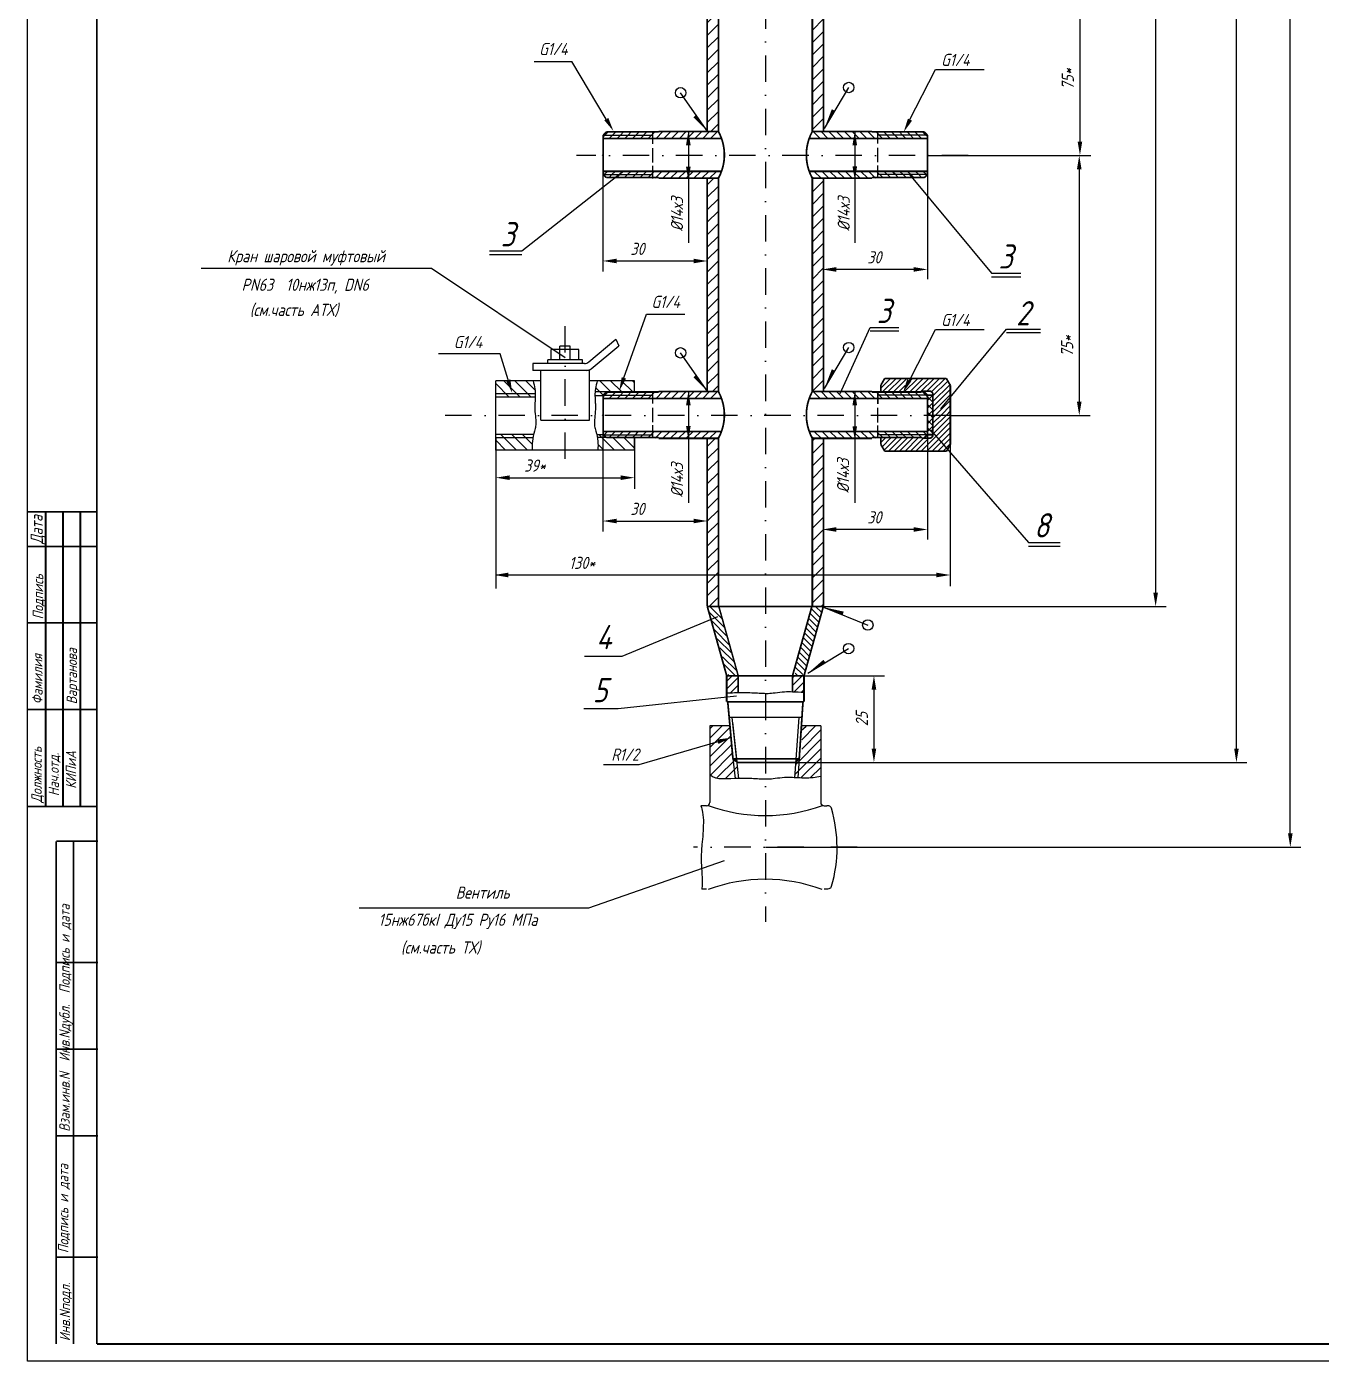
# Model space of a CAD drawing. Extents: x 124 to 1388, y 594 to 1439.
# Drawn here: x 124.1 to 497.5, y 597.8 to 982.7 of the extents above; entities that cross this region are included whole.
import ezdxf
from ezdxf.enums import TextEntityAlignment as Align

# ---------------------------------------------------------------- set-up
doc = ezdxf.new("R2010")
doc.units = 0
doc.header["$LTSCALE"] = 0.6
doc.header["$MEASUREMENT"] = 0
doc.linetypes.add('DASHDOT', pattern=[25.4, 12.7, -6.35, 0, -6.35])
doc.linetypes.add('DASHED', pattern=[19.05, 12.7, -6.35])
doc.layers.get('0').update_dxf_attribs({"linetype": 'CONTINUOUS'})
doc.layers.get('DEFPOINTS').update_dxf_attribs({"linetype": 'CONTINUOUS'})
doc.styles.add('ROMANC', font='romanc', dxfattribs={"width": 0.8, "oblique": 15, "height": 3.5})
doc.dimstyles.get("Standard").update_dxf_attribs({"dimtxt": 0.18, "dimasz": 0.18, "dimexe": 0.18, "dimexo": 0.0625, "dimgap": 0.09, "dimtad": 0, "dimtih": 1, "dimtoh": 1, "dimdec": 4, "dimzin": 0, "dimdsep": 46, "dimtxsty": 'Standard', "dimcen": 0.09, "dimadec": 0, "dimazin": 0, "dimtfac": 1, "dimtdec": 4, "dimtofl": 0, "dimtmove": 0, "dimatfit": 3, "dimfxl": 0, "dimtolj": 1, "dimtzin": 0, "dimarcsym": 0})

# ---------------------------------------------------------------- blocks, each defined once
blk = doc.blocks.new('*X7')
at = {"color": 0}
for p, q in [((499.24, 495.65), (500.71, 497.12)), ((529.54, 493.62), (532.74, 496.82)), ((499.24, 492.06), (502.44, 495.26)), ((529.54, 490.03), (532.74, 493.23)), ((499.24, 488.46), (502.44, 491.66)), ((529.54, 486.43), (532.74, 489.63)), ((499.24, 484.87), (502.44, 488.07)), ((529.54, 482.84), (532.74, 486.04)), ((499.24, 481.28), (502.44, 484.48)), ((529.54, 479.25), (532.74, 482.45)), ((499.24, 477.69), (502.44, 480.89)), ((529.54, 475.66), (532.74, 478.86)), ((499.24, 474.1), (502.44, 477.3)), ((499.24, 470.5), (502.44, 473.7)), ((529.54, 472.07), (532.74, 475.27)), ((499.24, 466.91), (502.44, 470.11)), ((529.54, 468.47), (532.74, 471.67)), ((499.24, 463.32), (502.44, 466.52)), ((529.54, 464.88), (532.74, 468.08)), ((499.24, 459.73), (502.44, 462.93)), ((529.54, 461.29), (532.74, 464.49)), ((499.24, 456.13), (502.44, 459.33)), ((529.54, 457.7), (532.74, 460.9)), ((499.24, 452.54), (502.44, 455.74)), ((529.54, 454.11), (532.74, 457.31)), ((499.24, 448.95), (502.44, 452.15)), ((529.54, 450.51), (532.74, 453.71)), ((499.24, 445.36), (502.44, 448.56)), ((529.54, 446.92), (532.74, 450.12)), ((529.54, 443.33), (532.74, 446.53)), ((499.24, 441.77), (502.44, 444.97)), ((529.54, 439.74), (532.74, 442.94)), ((499.24, 438.17), (502.44, 441.37)), ((529.54, 436.15), (532.74, 439.35)), ((500.27, 435.62), (502.44, 437.78)), ((532.6, 435.62), (532.74, 435.75))]:
    blk.add_line(p, q, dxfattribs=at)
blk = doc.blocks.new('*D9')
at = {"color": 0, "linetype": 'ByBlock'}
for p, q in [((337.13, 1300.62), (475.98, 1300.62)), ((472.98, 774.54), (472.98, 1296.62)), ((337.13, 770.54), (475.98, 770.54))]:
    blk.add_line(p, q, dxfattribs=at)
for points in [[(472.32, 1296.62), (473.65, 1296.62), (472.98, 1300.62)], [(472.32, 774.54), (473.65, 774.54), (472.98, 770.54)]]:
    blk.add_solid(points, dxfattribs=at)
at = {"layer": 'DEFPOINTS', "color": 0, "linetype": 'ByBlock'}
for p in [(337.13, 1300.62), (472.98, 1300.62), (337.13, 770.54)]:
    blk.add_point(p, dxfattribs=at)
at = {"color": 0, "linetype": 'ByBlock', "style": 'ROMANC', "oblique": 15, "width": 0.8}
blk.add_text('530', height=3.5, rotation=90, dxfattribs=at).set_placement((469.48, 1035.58), align=Align.MIDDLE_CENTER)
blk = doc.blocks.new('*D10')
at = {"color": 0, "linetype": 'ByBlock'}
for p, q in [((337.13, 1300.62), (452.68, 1300.62)), ((449.68, 1296.62), (449.68, 819.54)), ((337.13, 815.54), (452.68, 815.54))]:
    blk.add_line(p, q, dxfattribs=at)
for points in [[(449.02, 1296.62), (450.35, 1296.62), (449.68, 1300.62)], [(449.02, 819.54), (450.35, 819.54), (449.68, 815.54)]]:
    blk.add_solid(points, dxfattribs=at)
at = {"layer": 'DEFPOINTS', "color": 0, "linetype": 'ByBlock'}
for p in [(337.13, 1300.62), (337.13, 815.54), (449.68, 815.54)]:
    blk.add_point(p, dxfattribs=at)
at = {"color": 0, "linetype": 'ByBlock', "style": 'ROMANC', "oblique": 15, "width": 0.8}
blk.add_text('485', height=3.5, rotation=90, dxfattribs=at).set_placement((446.18, 1058.08), align=Align.MIDDLE_CENTER)
blk = doc.blocks.new('*D11')
at = {"color": 0, "linetype": 'ByBlock'}
for p, q in [((337.13, 1325.36), (491.52, 1325.36)), ((488.52, 750.08), (488.52, 1321.36)), ((337.13, 746.08), (491.52, 746.08))]:
    blk.add_line(p, q, dxfattribs=at)
for points in [[(487.85, 1321.36), (489.19, 1321.36), (488.52, 1325.36)], [(487.85, 750.08), (489.19, 750.08), (488.52, 746.08)]]:
    blk.add_solid(points, dxfattribs=at)
at = {"layer": 'DEFPOINTS', "color": 0, "linetype": 'ByBlock'}
for p in [(337.13, 1325.36), (488.52, 1325.36), (337.13, 746.08)]:
    blk.add_point(p, dxfattribs=at)
at = {"color": 0, "linetype": 'ByBlock', "style": 'ROMANC', "oblique": 15, "width": 0.8}
blk.add_text('~580', height=3.5, rotation=90, dxfattribs=at).set_placement((485.02, 1035.72), align=Align.MIDDLE_CENTER)
blk = doc.blocks.new('*X5')
at = {"color": 0}
for p, q in [((486.03, 596.09), (484.03, 598.09)), ((488.27, 596.09), (486.27, 598.09)), ((490.52, 596.09), (488.52, 598.09)), ((492.76, 596.09), (490.76, 598.09)), ((495.01, 596.09), (493.01, 598.09)), ((497.25, 596.09), (495.25, 598.09)), ((499.5, 596.09), (497.5, 598.09)), ((501.74, 596.09), (499.74, 598.09)), ((503.99, 596.09), (502.12, 597.96)), ((506.23, 596.09), (504.37, 597.96)), ((506.96, 597.62), (506.61, 597.96)), ((507.53, 597.04), (506.96, 597.62)), ((508.48, 596.09), (507.53, 597.04)), ((509.77, 597.04), (508.86, 597.96)), ((510.72, 596.09), (509.77, 597.04)), ((512.02, 597.04), (511.1, 597.96)), ((512.97, 596.09), (512.02, 597.04)), ((514.26, 597.04), (513.35, 597.96)), ((515.21, 596.09), (514.26, 597.04)), ((516.51, 597.04), (515.45, 598.1)), ((516.96, 596.6), (516.51, 597.04)), ((483.78, 596.09), (483.76, 596.12)), ((486.3, 584.59), (484.3, 586.59)), ((488.55, 584.59), (486.55, 586.59)), ((490.79, 584.59), (488.79, 586.59)), ((493.04, 584.59), (491.04, 586.59)), ((495.28, 584.59), (493.28, 586.59)), ((497.53, 584.59), (495.53, 586.59)), ((499.77, 584.59), (497.77, 586.59)), ((501.96, 584.65), (500.02, 586.59)), ((504.05, 584.8), (502.26, 586.59)), ((506.3, 584.8), (504.51, 586.59)), ((506.96, 586.39), (506.75, 586.59)), ((507.7, 585.64), (506.96, 586.39)), ((508.54, 584.8), (507.7, 585.64)), ((509.95, 585.64), (509, 586.59)), ((510.79, 584.8), (509.95, 585.64)), ((512.19, 585.64), (511.24, 586.59)), ((513.03, 584.8), (512.19, 585.64)), ((514.44, 585.64), (513.49, 586.59)), ((515.28, 584.8), (514.44, 585.64)), ((516.68, 585.64), (515.73, 586.59)), ((516.82, 585.51), (516.68, 585.64)), ((484.06, 584.59), (483.76, 584.89))]:
    blk.add_line(p, q, dxfattribs=at)
blk = doc.blocks.new('*X8')
at = {"color": 0}
for p, q in [((499.24, 420.21), (501.14, 422.12)), ((499.24, 416.62), (502.44, 419.82)), ((529.54, 421.78), (529.88, 422.12)), ((529.54, 418.18), (532.74, 421.38)), ((499.24, 413.03), (502.44, 416.23)), ((529.54, 414.59), (532.74, 417.79)), ((499.24, 409.44), (502.44, 412.64)), ((529.54, 411), (532.74, 414.2)), ((499.24, 405.85), (502.44, 409.05)), ((529.54, 407.41), (532.74, 410.61)), ((499.24, 402.25), (502.44, 405.45)), ((529.54, 403.82), (532.74, 407.02)), ((499.24, 398.66), (502.44, 401.86)), ((529.54, 400.22), (532.74, 403.42)), ((499.24, 395.07), (502.44, 398.27)), ((529.54, 396.63), (532.74, 399.83)), ((499.24, 391.48), (502.44, 394.68)), ((529.54, 393.04), (532.74, 396.24)), ((529.54, 389.45), (532.74, 392.65)), ((499.24, 387.88), (502.44, 391.08)), ((529.54, 385.86), (532.74, 389.06)), ((499.24, 384.29), (502.44, 387.49)), ((529.54, 382.26), (532.74, 385.46)), ((499.24, 380.7), (502.44, 383.9)), ((529.54, 378.67), (532.74, 381.87)), ((499.24, 377.11), (502.44, 380.31)), ((529.54, 375.08), (532.74, 378.28)), ((499.24, 373.52), (502.44, 376.72)), ((529.54, 371.49), (532.74, 374.69)), ((499.24, 369.92), (502.44, 373.12)), ((529.54, 367.9), (532.74, 371.1)), ((499.24, 366.33), (502.44, 369.53)), ((499.24, 362.74), (502.44, 365.94)), ((529.54, 364.3), (532.74, 367.5)), ((500.71, 360.62), (502.44, 362.35)), ((529.54, 360.71), (532.74, 363.91)), ((499.24, 344.78), (501.58, 347.12)), ((529.54, 346.34), (530.31, 347.12)), ((499.24, 341.19), (502.44, 344.39)), ((529.54, 342.75), (532.74, 345.95)), ((499.24, 337.6), (502.44, 340.8)), ((529.54, 339.16), (532.74, 342.36)), ((529.54, 335.57), (532.74, 338.77)), ((499.24, 334), (502.44, 337.2)), ((529.54, 331.97), (532.74, 335.17)), ((499.24, 330.41), (502.44, 333.61)), ((529.54, 328.38), (532.74, 331.58)), ((499.24, 326.82), (502.44, 330.02)), ((529.54, 324.79), (532.74, 327.99)), ((499.24, 323.23), (502.44, 326.43)), ((529.54, 321.2), (532.74, 324.4)), ((499.24, 319.63), (502.44, 322.83)), ((529.54, 317.61), (532.74, 320.81)), ((499.24, 316.04), (502.44, 319.24)), ((499.24, 312.45), (502.44, 315.65)), ((529.54, 314.01), (532.74, 317.21)), ((499.24, 308.86), (502.44, 312.06)), ((529.54, 310.42), (532.74, 313.62)), ((499.24, 305.27), (502.44, 308.47)), ((529.54, 306.83), (532.74, 310.03)), ((499.24, 301.67), (502.44, 304.87)), ((529.54, 303.24), (532.74, 306.44)), ((499.79, 298.64), (502.44, 301.28)), ((529.54, 299.65), (532.74, 302.85)), ((532.12, 298.64), (532.74, 299.25))]:
    blk.add_line(p, q, dxfattribs=at)
blk = doc.blocks.new('*X6')
at = {"color": 0}
for p, q in [((459.06, 364.76), (460.64, 366.34)), ((459.06, 362.52), (462.38, 365.84)), ((478.03, 365.78), (478.6, 366.34)), ((478.03, 363.54), (480.84, 366.34)), ((460.1, 361.32), (462.38, 363.6)), ((478.37, 361.62), (481.36, 364.61)), ((480.54, 361.55), (481.36, 362.37))]:
    blk.add_line(p, q, dxfattribs=at)

msp = doc.modelspace()

# ---------------------------------------------------------------- linework, layer by layer
for p, q in [((124.3437, 597.80823), (124.3437, 1438.80823)), ((270.4573, 972.71167), (281.33481, 972.71167)), ((291.25922, 956.08022), (281.33481, 972.71167)), ((378.61261, 955.55151), (386.1803, 970.44163)), ((386.1803, 970.44163), (400.2513, 970.44163)), ((320.54777, 952.42963), (312.66724, 963.68301)), ((354.15423, 953.40356), (361.18613, 965.20583)), ((304.68, 948.95737), (304.68, 952.46837)), ((305.3763, 952.39013), (305.3763, 952.52463)), ((368.8763, 952.39013), (368.8763, 952.52463)), ((369.592, 949.013), (369.592, 952.524)), ((304.68, 943.57437), (304.68, 947.71937)), ((369.592, 943.63), (369.592, 947.775)), ((295.67106, 940.62918), (266.92143, 917.97649)), ((304.68, 938.96837), (304.68, 942.64637)), ((369.592, 939.024), (369.592, 942.702)), ((378.73844, 940.14903), (402.32082, 911.62119)), ((305.3763, 939.02463), (305.3763, 939.23313)), ((368.8763, 939.02463), (368.8763, 939.23313)), ((266.92143, 917.97649), (257.5225, 917.97649)), ((266.92143, 916.97649), (257.5225, 916.97649)), ((240.8443, 912.96763), (174.45015, 912.96763)), ((279.3423, 887.23663), (240.8443, 912.96763)), ((402.32082, 911.62119), (410.76083, 911.62119)), ((402.32082, 910.62119), (410.76083, 910.62119)), ((296.31982, 881.44296), (302.8523, 899.79263)), ((302.8523, 899.79263), (313.9183, 899.79263)), ((358.7123, 876.91563), (367.3983, 896.01163)), ((367.3983, 896.01163), (375.6503, 896.01163)), ((367.3983, 895.01163), (375.6503, 895.01163)), ((378.61261, 880.55151), (386.1803, 895.44163)), ((386.1803, 895.44163), (400.2513, 895.44163)), ((387.7093, 872.55263), (406.6583, 895.54663)), ((406.6583, 895.54663), (416.4713, 895.54663)), ((406.6583, 894.54663), (416.4713, 894.54663)), ((275.3763, 886.61863), (275.3763, 889.61863)), ((277.8763, 886.61863), (277.8763, 890.61863)), ((280.8763, 886.61863), (280.8763, 890.61863)), ((283.3763, 886.61863), (283.3763, 889.61863)), ((286.2088, 886.08161), (294.00814, 892.57508)), ((286.93238, 884.08161), (294.87612, 890.6953)), ((354.15423, 878.40356), (361.18613, 890.20583)), ((260.64464, 888.40063), (242.8593, 888.40063)), ((262.94971, 880.86182), (260.64464, 888.40063)), ((270.0253, 885.61863), (270.0253, 883.61863)), ((274.3763, 885.61863), (274.3763, 886.61863)), ((284.3763, 885.61863), (284.3763, 886.61863)), ((320.54777, 877.42963), (312.66724, 888.68301)), ((272.3763, 869.22863), (272.3763, 883.61863)), ((286.3763, 869.22863), (286.3763, 883.75411)), ((259.3763, 860.61863), (259.3763, 880.61863)), ((259.3763, 876.98813), (259.3763, 880.61863)), ((299.3763, 877.39013), (299.3763, 880.61863)), ((259.3763, 876.98813), (270.7694, 876.98813)), ((259.3763, 875.98813), (270.76039, 875.98813)), ((290.60042, 876.25051), (287.98339, 876.25051)), ((291.2918, 877.39013), (288.00558, 877.39013)), ((304.68, 874.08837), (304.68, 877.59937)), ((305.3763, 877.39013), (305.3763, 877.52463)), ((368.8763, 877.39013), (368.8763, 877.52463)), ((369.592, 874.01363), (369.592, 877.52463)), ((369.61511, 873.967), (369.61511, 877.478)), ((304.68, 868.70537), (304.68, 872.85037)), ((369.592, 868.63063), (369.592, 872.77563)), ((390.4643, 870.61863), (400.5823, 870.61863)), ((272.3763, 869.22863), (286.3763, 869.22863)), ((304.68, 864.09937), (304.68, 867.77737)), ((369.592, 864.02463), (369.592, 867.70263)), ((384.7703, 866.49963), (412.9993, 833.94963)), ((259.3763, 865.23313), (269.3763, 865.23313)), ((259.3763, 864.23313), (270.10832, 864.23313)), ((269.3933, 865.23313), (270.3054, 865.23313)), ((290.3763, 865.07463), (288.48114, 865.07463)), ((291.2178, 864.23313), (288.64428, 864.23313)), ((299.3763, 860.61863), (299.3763, 864.23313)), ((305.3763, 864.02463), (305.3763, 864.23313)), ((368.8763, 864.02463), (368.8763, 864.23313)), ((412.9993, 833.94963), (422.1193, 833.94963)), ((412.9993, 832.94963), (422.1193, 832.94963)), ((323.3283, 812.55063), (295.6923, 801.08663)), ((353.93584, 815.30095), (366.68254, 810.17619)), ((295.6923, 801.08663), (285.0033, 801.08663)), ((349.38863, 796.2624), (361.13875, 803.38111)), ((347.7763, 795.54463), (326.4763, 795.54463)), ((328.8033, 789.62263), (294.6503, 785.97563)), ((294.6503, 785.97563), (284.7423, 785.97563)), ((347.68106, 783.54463), (326.6866, 783.54463)), ((327.45493, 783.54463), (329.41373, 765.91548)), ((327.60888, 782.15909), (328.87885, 770.72942)), ((346.73653, 783.54463), (345.5088, 766.11685)), ((321.1263, 781.07663), (321.1263, 759.01241)), ((347.56531, 781.07906), (346.50913, 766.08636)), ((353.1263, 781.07663), (353.1263, 758.78101)), ((323.40162, 776.50969), (300.6463, 769.82163)), ((327.77167, 771.63863), (328.40789, 765.91265)), ((327.77453, 771.61288), (328.87885, 770.72942)), ((345.71398, 770.54463), (329.10984, 770.54463)), ((346.89548, 771.57062), (345.71398, 770.54463)), ((300.6463, 769.82163), (290.4783, 769.82163)), ((320.1263, 758.01241), (318.5515, 758.01241)), ((354.0853, 758.06441), (354.8513, 758.06441)), ((286.25677, 728.562), (325.3813, 742.24663)), ((320.1263, 734.02184), (318.77167, 734.02184)), ((354.0853, 734.07384), (354.8513, 734.07384)), ((220.01364, 728.562), (286.25677, 728.562)), ((718.3437, 597.80823), (124.3437, 597.80823))]:
    msp.add_line(p, q)
at = {"linetype": 'DASHDOT'}
for p, q in [((337.1263, 1189.18963), (337.1263, 724.55531)), ((395.65282, 945.61863), (282.68565, 945.61863)), ((279.3763, 858.08563), (279.3763, 898.17063)), ((390.4643, 870.61863), (244.0693, 870.61863)), ((390.4643, 870.61863), (244.0693, 870.61863)), ((390.4643, 870.61863), (244.0693, 870.61863)), ((390.4643, 870.61863), (244.0693, 870.61863)), ((363.5893, 746.07663), (316.4283, 746.07663))]:
    msp.add_line(p, q, dxfattribs=at)
at = {"color": 0, "linetype": 'ByBlock'}
for p, q in [((427.8513, 1016.61863), (427.8513, 949.61863)), ((314.9153, 952.52463), (314.9153, 939.02463)), ((353.8763, 952.52463), (365.9163, 952.52463)), ((362.9163, 952.52463), (362.9163, 939.02463)), ((290.23141, 945.61863), (290.23141, 912.16963)), ((383.8763, 945.61863), (383.8763, 909.88163)), ((383.8763, 945.61863), (430.8343, 945.61863)), ((390.4643, 945.61863), (431.0313, 945.61863)), ((427.6543, 941.61863), (427.6543, 874.61863)), ((314.9153, 939.02463), (314.9153, 931.02463)), ((353.22184, 939.02463), (365.9163, 939.02463)), ((362.9163, 939.02463), (362.9163, 931.02463)), ((314.9153, 931.02463), (314.9153, 920.44063)), ((362.9163, 931.02463), (362.9163, 920.44063)), ((294.23141, 915.16963), (317.03076, 915.16963)), ((379.8763, 912.73163), (357.22184, 912.73163)), ((314.9153, 877.52463), (314.9153, 864.02463)), ((353.8763, 877.52463), (365.9163, 877.52463)), ((362.9163, 877.52463), (362.9163, 864.02463)), ((290.23141, 870.61863), (290.23141, 837.16963)), ((383.8763, 870.61863), (383.8763, 834.88163)), ((390.4643, 870.61863), (390.4643, 821.41663)), ((390.4643, 870.61863), (430.8343, 870.61863)), ((259.3763, 864.14863), (259.3763, 820.71563)), ((299.3763, 864.14863), (299.3763, 849.48063)), ((314.9153, 864.02463), (314.9153, 856.02463)), ((353.22184, 864.02463), (365.9163, 864.02463)), ((362.9163, 864.02463), (362.9163, 856.02463)), ((314.9153, 856.02463), (314.9153, 845.44063)), ((362.9163, 856.02463), (362.9163, 845.44063)), ((263.3763, 852.66063), (295.3763, 852.66063)), ((294.23141, 840.16963), (317.03076, 840.16963)), ((379.8763, 837.73163), (357.22184, 837.73163)), ((386.4643, 824.59663), (259.3763, 824.59663)), ((347.7763, 795.54463), (371.4453, 795.54463)), ((368.4453, 791.54463), (368.4453, 774.54463)), ((345.82072, 770.54463), (371.4453, 770.54463))]:
    msp.add_line(p, q, dxfattribs=at)
at = {"linetype": 'Continuous'}
for p, q in [((290.3763, 951.47463), (304.68, 951.47463)), ((383.8763, 951.47463), (369.592, 951.47463)), ((290.3763, 940.07463), (304.68, 940.07463)), ((383.8763, 940.07463), (369.592, 940.07463)), ((283.3763, 889.61863), (275.3763, 889.61863)), ((280.8763, 890.61863), (277.8763, 890.61863)), ((284.92912, 885.61863), (270.0253, 885.61863)), ((284.3763, 886.61863), (274.3763, 886.61863)), ((286.3763, 883.61863), (270.0253, 883.61863)), ((272.3763, 880.61863), (259.3763, 880.61863)), ((299.3763, 880.61863), (286.3763, 880.61863)), ((290.3763, 876.47463), (304.68, 876.47463)), ((383.8763, 876.47463), (369.592, 876.47463)), ((290.3763, 865.07463), (304.68, 865.07463)), ((383.8763, 865.07463), (369.592, 865.07463)), ((299.3763, 860.61863), (259.3763, 860.61863)), ((326.91163, 781.07663), (321.1263, 781.07663)), ((353.1263, 781.07663), (347.6263, 781.07663)), ((346.86555, 771.54463), (327.85984, 771.54463)), ((346.86555, 771.54463), (337.1263, 771.54463))]:
    msp.add_line(p, q, dxfattribs=at)
at = {"color": 0}
for p, q in [((290.3763, 945.47374), (290.07541, 945.77463)), ((290.3763, 945.47374), (290.07541, 945.77463)), ((383.8763, 945.47374), (384.17719, 945.77463)), ((263.17638, 875.98813), (259.3763, 879.7882)), ((266.31946, 875.98813), (261.73746, 880.57013)), ((269.46255, 875.98813), (264.88055, 880.57013)), ((270.69575, 877.89802), (268.02364, 880.57013)), ((290.58025, 876.25051), (288.17832, 878.65244)), ((292.58372, 877.39013), (289.35522, 880.61863)), ((295.72681, 877.39013), (292.49831, 880.61863)), ((298.8699, 877.39013), (295.6414, 880.61863)), ((299.3763, 880.02682), (298.78449, 880.61863)), ((370.4643, 878.52869), (373.24723, 881.31163)), ((370.89728, 877.39013), (374.81878, 881.31163)), ((371.40359, 881.03953), (371.67569, 881.31163)), ((372.46882, 877.39013), (376.39032, 881.31163)), ((374.04037, 877.39013), (377.96187, 881.31163)), ((375.61191, 877.39013), (379.53341, 881.31163)), ((377.18346, 877.39013), (381.10496, 881.31163)), ((378.755, 877.39013), (382.6765, 881.31163)), ((380.32655, 877.39013), (384.24805, 881.31163)), ((381.89809, 877.39013), (385.81959, 881.31163)), ((383.71314, 877.63363), (387.39114, 881.31163)), ((385.07412, 877.42307), (388.96268, 881.31163)), ((385.4603, 876.2377), (389.75784, 880.53524)), ((385.4603, 874.66615), (390.28504, 879.49089)), ((385.4603, 873.09461), (390.4643, 878.09861)), ((383.8763, 874.96387), (385.38706, 876.47463)), ((385.4603, 874.44239), (383.8763, 876.02639)), ((383.8763, 872.71881), (385.4603, 874.30281)), ((385.4603, 871.52307), (390.4643, 876.52707)), ((386.32041, 870.81163), (390.4643, 874.95552)), ((290.3763, 870.47374), (290.07541, 870.77463)), ((290.3763, 870.47374), (290.07541, 870.77463)), ((385.4603, 872.19732), (383.8763, 873.78132)), ((384.63793, 870.77463), (383.8763, 871.53626)), ((383.8763, 870.47374), (384.17719, 870.77463)), ((384.17719, 870.77463), (385.4603, 872.05774)), ((385.4603, 869.95226), (384.63793, 870.77463)), ((385.4603, 868.37998), (387.89195, 870.81163)), ((385.4603, 866.80843), (389.4635, 870.81163)), ((385.4603, 869.95152), (386.32041, 870.81163)), ((385.4603, 865.23689), (390.4643, 870.24089)), ((387.89195, 870.81163), (390.4643, 873.38398)), ((389.4635, 870.81163), (390.4643, 871.81243)), ((382.10659, 860.31163), (390.4643, 868.66934)), ((383.67813, 860.31163), (390.4643, 867.0978)), ((383.8763, 868.22868), (385.4603, 869.81268)), ((385.4603, 867.7072), (383.8763, 869.2912)), ((383.8763, 865.98361), (385.4603, 867.56761)), ((385.4603, 865.46213), (383.8763, 867.04613)), ((262.20888, 860.61863), (259.3763, 863.4512)), ((265.35196, 860.61863), (260.73746, 865.23313)), ((268.49505, 860.61863), (263.88055, 865.23313)), ((269.89352, 862.36325), (267.02364, 865.23313)), ((293.63977, 860.61863), (289.18377, 865.07463)), ((296.78286, 860.61863), (293.16836, 864.23313)), ((299.3763, 861.16828), (296.31145, 864.23313)), ((370.4643, 862.81324), (371.88418, 864.23313)), ((370.81346, 861.59086), (373.45573, 864.23313)), ((371.38869, 860.59454), (375.02727, 864.23313)), ((372.67732, 860.31163), (376.59882, 864.23313)), ((374.24886, 860.31163), (378.17036, 864.23313)), ((375.82041, 860.31163), (379.74191, 864.23313)), ((377.41691, 860.31163), (381.33841, 864.23313)), ((378.9635, 860.31163), (382.7135, 864.06163)), ((380.53504, 860.31163), (384.28504, 864.06163)), ((385.24968, 860.31163), (390.4643, 865.52625)), ((386.82122, 860.31163), (390.4643, 863.95471)), ((388.39277, 860.31163), (390.4643, 862.38316)), ((290.49668, 860.61863), (288.86324, 862.25207)), ((325.42151, 809.39414), (320.86135, 813.9543)), ((324.72304, 811.88866), (321.06708, 815.54463)), ((352.587, 810.96548), (349.99022, 813.56225)), ((352.97937, 812.36915), (350.3826, 814.96593)), ((353.37175, 813.77282), (351.59995, 815.54463)), ((353.76404, 815.17658), (353.396, 815.54463)), ((326.11997, 806.89963), (321.64954, 811.37006)), ((326.81844, 804.40511), (322.43774, 808.78581)), ((351.40986, 806.75446), (348.81308, 809.35124)), ((351.80224, 808.15813), (349.20546, 810.75491)), ((352.19462, 809.5618), (349.59784, 812.15858)), ((327.5169, 801.9106), (323.22593, 806.20157)), ((350.23273, 802.54344), (347.63595, 805.14022)), ((350.6251, 803.94711), (348.02833, 806.54389)), ((351.01748, 805.35079), (348.4207, 807.94756)), ((328.21537, 799.41608), (324.01413, 803.61732)), ((328.91383, 796.92157), (324.80232, 801.03307)), ((349.05559, 798.33242), (346.45881, 800.9292)), ((349.44797, 799.73609), (346.85119, 802.33287)), ((349.84035, 801.13977), (347.24357, 803.73655)), ((328.49472, 795.54463), (324.99691, 799.04243)), ((347.88731, 795.9086), (345.67405, 798.12185)), ((348.66321, 796.92875), (346.06643, 799.52553)), ((326.69867, 795.54463), (326.37871, 795.86458)), ((346.45523, 795.54463), (345.70505, 796.29481)), ((321.1263, 780.22552), (321.97741, 781.07663)), ((321.1263, 777.53144), (324.67148, 781.07663)), ((321.1263, 774.83737), (326.78726, 780.49832)), ((321.1263, 772.14329), (327.05667, 778.07366)), ((347.47453, 779.79037), (348.854, 780.98827)), ((347.6263, 777.09067), (351.61225, 781.07663)), ((347.6263, 774.3966), (353.1263, 779.8966)), ((321.1263, 769.44921), (327.32607, 775.64899)), ((345.56747, 766.94961), (353.1263, 774.50844)), ((345.77164, 769.84786), (353.1263, 777.20252)), ((321.17452, 766.80335), (327.59548, 773.22432)), ((323.02408, 765.95884), (328.77043, 771.70519)), ((347.36429, 766.05236), (353.1263, 771.81437)), ((325.54982, 765.7905), (329.03984, 769.28052)), ((350.06167, 766.05566), (353.1263, 769.12029))]:
    msp.add_line(p, q, dxfattribs=at)
at = {"linetype": 'DASHED'}
msp.add_line((347.7763, 783.54463), (326.6866, 783.54463), dxfattribs=at)
for points, const_width in [([(144.3437, 602.80823), (144.3437, 1433.80823)], 0.5), ([(320.3763, 952.52463), (320.3763, 1014.02463)], 0.5), ([(323.5763, 952.52463), (323.5763, 1014.02463)], 0.5), ([(350.6763, 952.52463), (350.6763, 1014.02463)], 0.5), ([(353.8763, 952.52463), (353.8763, 1014.02463)], 0.5), ([(290.3763, 951.47463), (291.2918, 952.39013)], 0.5), ([(290.3763, 940.07463), (290.3763, 951.47463)], 0.5), ([(291.2918, 952.39013), (306.3763, 952.39013)], 0.5), ([(291.93896, 952.4859), (292.03405, 952.39013)], 0.5), ([(305.3763, 952.39013), (305.3763, 952.52463)], 0.5), ([(306.3763, 952.52463), (323.5763, 952.52463)], 0.5), ([(306.3763, 952.39013), (306.3763, 952.52463)], 0.5), ([(367.8763, 952.52463), (350.6763, 952.52463)], 0.5), ([(367.8763, 952.39013), (367.8763, 952.52463)], 0.5), ([(382.9608, 952.39013), (367.8763, 952.39013)], 0.5), ([(368.8763, 952.39013), (368.8763, 952.52463)], 0.5), ([(383.8763, 951.47463), (382.9608, 952.39013)], 0.5), ([(383.8763, 940.07463), (383.8763, 951.47463)], 0.5), ([(290.3763, 950.52463), (324.48019, 950.52463)], 0.5), ([(383.8763, 950.52463), (349.77241, 950.52463)], 0.5), ([(290.3763, 941.02463), (324.48019, 941.02463)], 0.5), ([(290.3763, 940.07463), (291.2178, 939.23313)], 0.5), ([(291.2178, 939.23313), (306.3763, 939.23313)], 0.5), ([(291.93896, 939.20935), (291.96257, 939.23313)], 0.25), ([(305.3763, 939.02463), (305.3763, 939.23313)], 0.5), ([(306.3763, 939.02463), (306.3763, 939.23313)], 0.5), ([(306.3763, 939.02463), (323.5763, 939.02463)], 0.5), ([(320.3763, 877.52463), (320.3763, 939.02463)], 0.5), ([(323.5763, 877.52463), (323.5763, 939.02463)], 0.5), ([(383.8763, 941.02463), (349.77241, 941.02463)], 0.5), ([(350.6763, 877.52463), (350.6763, 939.02463)], 0.5), ([(367.8763, 939.02463), (350.6763, 939.02463)], 0.5), ([(353.8763, 877.52463), (353.8763, 939.02463)], 0.5), ([(383.0348, 939.23313), (367.8763, 939.23313)], 0.5), ([(367.8763, 939.02463), (367.8763, 939.23313)], 0.5), ([(368.8763, 939.02463), (368.8763, 939.23313)], 0.5), ([(382.31364, 939.20935), (382.29003, 939.23313)], 0.25), ([(383.8763, 940.07463), (383.0348, 939.23313)], 0.5), ([(370.4643, 879.41263), (371.56069, 881.31163)], 0.5), ([(389.3096, 881.31163), (371.56069, 881.31163)], 0.5), ([(390.4643, 879.31163), (389.3096, 881.31163)], 0.5), ([(291.93896, 877.4859), (292.03405, 877.39013)], 0.5), ([(305.3763, 877.39013), (305.3763, 877.52463)], 0.5), ([(306.3763, 877.52463), (323.5763, 877.52463)], 0.5), ([(306.3763, 877.39013), (306.3763, 877.52463)], 0.5), ([(367.8763, 877.52463), (350.6763, 877.52463)], 0.5), ([(367.8763, 877.39013), (367.8763, 877.52463)], 0.5), ([(368.8763, 877.39013), (368.8763, 877.52463)], 0.5), ([(370.4643, 879.41263), (370.4643, 877.39013)], 0.5), ([(382.31364, 877.4859), (382.21855, 877.39013)], 0.5), ([(383.8763, 876.47463), (382.7173, 877.63363)], 0.5), ([(390.4643, 879.31163), (390.4643, 862.19004)], 0.5), ([(290.3763, 876.47463), (291.2918, 877.39013)], 0.5), ([(290.3763, 865.07463), (290.3763, 876.47463)], 0.5), ([(290.3763, 875.52463), (324.48019, 875.52463)], 0.5), ([(291.2918, 877.39013), (306.3763, 877.39013)], 0.5), ([(383.8763, 875.52463), (349.77241, 875.52463)], 0.5), ([(382.21855, 877.39013), (367.8763, 877.39013)], 0.5), ([(383.8763, 865.07463), (383.8763, 876.47463)], 0.5), ([(383.8763, 876.47463), (385.4803, 876.47463)], 0.5), ([(385.4603, 865.06163), (385.4603, 876.63363)], 0.5), ([(290.3763, 866.02463), (324.48019, 866.02463)], 0.5), ([(383.8763, 866.02463), (349.77241, 866.02463)], 0.5), ([(290.3763, 865.07463), (291.2178, 864.23313)], 0.5), ([(291.2178, 864.23313), (306.3763, 864.23313)], 0.5), ([(291.93896, 864.20935), (291.96257, 864.23313)], 0.25), ([(305.3763, 864.02463), (305.3763, 864.23313)], 0.5), ([(306.3763, 864.02463), (306.3763, 864.23313)], 0.5), ([(306.3763, 864.02463), (323.5763, 864.02463)], 0.5), ([(320.3763, 815.54463), (320.3763, 864.02463)], 0.5), ([(323.5763, 815.54463), (323.5763, 864.02463)], 0.5), ([(350.6763, 815.54463), (350.6763, 864.02463)], 0.5), ([(367.8763, 864.02463), (350.6763, 864.02463)], 0.5), ([(353.8763, 815.54463), (353.8763, 864.02463)], 0.5), ([(382.29003, 864.23313), (367.8763, 864.23313)], 0.5), ([(367.8763, 864.02463), (367.8763, 864.23313)], 0.5), ([(368.8763, 864.02463), (368.8763, 864.23313)], 0.5), ([(370.4643, 864.23313), (370.4643, 862.19563)], 0.5), ([(370.4643, 862.19563), (371.55203, 860.31163)], 0.5), ([(382.31364, 864.20935), (382.29003, 864.23313)], 0.25), ([(383.8763, 865.07463), (382.82417, 864.0225)], 0.5), ([(383.8763, 865.07463), (385.4303, 865.07463)], 0.5), ([(390.4643, 862.19004), (389.3798, 860.31163)], 0.5), ([(389.3798, 860.31163), (371.55203, 860.31163)], 0.5), ([(144.4637, 842.80823), (124.3437, 842.80823)], 0.5), ([(129.5637, 757.80823), (129.5637, 842.80823)], 0.5), ([(134.5637, 757.80823), (134.5637, 842.80823)], 0.5), ([(139.5637, 757.80823), (139.5637, 842.80823)], 0.5), ([(144.4637, 832.80823), (124.3437, 832.80823)], 0.5), ([(353.8763, 815.54463), (320.3763, 815.54463)], 0.5), ([(325.9763, 795.54463), (320.3763, 815.54463)], 0.5), ([(329.29937, 795.54463), (323.69937, 815.54463)], 0.45), ([(344.95363, 795.54463), (350.54436, 815.54463)], 0.5), ([(348.2763, 795.54463), (353.8763, 815.57776)], 0.5), ([(144.4637, 810.80823), (124.3437, 810.80823)], 0.5), ([(348.2763, 795.54463), (325.9763, 795.54463)], 0.5), ([(325.9763, 788.04463), (325.9763, 795.54463)], 0.5), ([(329.29937, 795.54463), (329.29937, 790.60962)], 0.5), ([(344.95363, 795.54463), (344.95363, 790.84165)], 0.5), ([(348.2763, 788.04463), (348.2763, 795.54463)], 0.5), ([(144.4637, 785.80823), (124.3437, 785.80823)], 0.5), ([(348.2763, 788.04463), (325.9763, 788.04463)], 0.5), ([(327.77453, 771.61288), (326.2763, 788.04463)], 0.5), ([(346.89548, 771.57062), (347.9763, 788.04463)], 0.5), ([(327.77453, 771.61288), (328.87885, 770.72942)], 0.5), ([(327.77453, 771.61288), (329.10984, 770.54463)], 0.5), ([(327.85984, 771.54463), (337.1163, 771.54463)], 0.5), ([(345.71398, 770.54463), (329.10984, 770.54463)], 0.5), ([(346.86555, 771.54463), (337.1363, 771.54463)], 0.5), ([(346.89548, 771.57062), (345.71398, 770.54463)], 0.5), ([(144.4637, 757.80823), (124.3437, 757.80823)], 0.5), ([(132.6237, 602.80823), (132.6237, 747.80823)], 0.5), ([(144.6237, 747.80823), (132.6237, 747.80823)], 0.5), ([(137.6237, 602.80823), (137.6237, 747.80823)], 0.5), ([(144.6237, 712.80823), (132.6237, 712.80823)], 0.5), ([(144.6237, 687.80823), (132.6237, 687.80823)], 0.5), ([(144.6237, 662.80823), (132.6237, 662.80823)], 0.5), ([(144.6237, 627.80823), (132.6237, 627.80823)], 0.5), ([(713.3437, 602.80823), (144.3437, 602.80823)], 0.5)]:
    msp.add_lwpolyline(points, dxfattribs=dict(const_width=const_width))
for points, format in [([(354.15423, 953.40356, 0, 1, 0), (356.74277, 958.7054, 1, 1, 0)], "xyseb"), ([(320.54777, 952.42963, 0, 1, 0), (316.77378, 956.96471, 1, 1, 0)], "xyseb"), ([(320.54777, 877.42963, 0, 1, 0), (316.77378, 881.96471, 1, 1, 0)], "xyseb"), ([(354.15423, 878.40356, 0, 1, 0), (356.74277, 883.7054, 1, 1, 0)], "xyseb"), ([(270.12478, 880.61863, -0.024155559), (270.62969, 878.34167, -0.050056378), (270.7713, 876.31863, -0.009001977), (270.67064, 874.22955, 0.015189341), (270.6263, 872.99063, 0.034926445), (270.78859, 870.47509, -0.038914959), (270.9163, 868.21563, -0.064169878), (270.70979, 866.84453, 0.029135832), (270.0473, 863.87363, 0.051672588), (269.89551, 861.25464, 0.006047744), (269.93209, 860.61863)], "xyb"), ([(270.12478, 880.61863, -0.024155559), (270.62969, 878.34167, -0.050056378), (270.7713, 876.31863, -0.009001977), (270.67064, 874.22955, 0.015189341), (270.6263, 872.99063, 0.034926445), (270.78859, 870.47509, -0.038914959), (270.9163, 868.21563, -0.064169878), (270.70979, 866.84453, 0.029135832), (270.0473, 863.87363, 0.051672588), (269.89551, 861.25464, 0.006047744), (269.93209, 860.61863)], "xyb"), ([(288.62782, 880.61863, 0.024155559), (288.12291, 878.34167, 0.050056378), (287.9813, 876.31863, 0.009001977), (288.08196, 874.22955, -0.015189341), (288.1263, 872.99063, -0.034926445), (287.96401, 870.47509, 0.038914959), (287.8363, 868.21563, 0.064169878), (288.04281, 866.84453, -0.029135832), (288.7053, 863.87363, -0.051672588), (288.85709, 861.25464, -0.006047744), (288.82051, 860.61863)], "xyb"), ([(353.93584, 815.30095, 0, 1, 0), (359.57385, 813.5623, 1, 1, 0)], "xyseb"), ([(349.38863, 796.2624, 0, 1, 0), (354.16347, 799.72807, 1, 1, 0)], "xyseb"), ([(348.2763, 790.73369, -0.010633307), (344.92466, 790.84321, 0.026226018), (342.6343, 790.84663, 0.028310418), (339.93248, 790.55491, -0.037564622), (337.8913, 790.37263, -0.018985559), (335.88214, 790.42085, 0.008914502), (331.6073, 790.60963, 0.019358492), (328.21168, 790.56749, -0.008851391), (325.9763, 790.49276, -0.103314017)], "xyb"), ([(353.1263, 766.45, -0.010157751), (350.88742, 766.13066, -0.030036469), (349.2743, 766.03163, -0.01379802), (344.92466, 766.14621, 0.026226018), (342.6343, 766.14963, 0.028310418), (339.93248, 765.85791, -0.037564622), (337.8913, 765.67563, -0.018985559), (335.88214, 765.72385, 0.008914502), (331.6073, 765.91263, 0.019358492), (328.21168, 765.87049, -0.016130036), (324.1373, 765.79363, -0.103314017), (322.45554, 766.16845, -0.018146955), (321.1263, 766.82947)], "xyb"), ([(318.5515, 758.01241, -0.009613406), (318.97638, 756.20156, -0.060208247), (319.2543, 753.15463, -0.018025436), (318.8419, 746.85354, 0.026042317), (318.6263, 742.48663, 0.020365688), (318.76907, 739.20426, -0.018463506), (318.9403, 735.58463, -0.058985379), (318.77167, 734.02184, -0.031086482)], "xyb")]:
    msp.add_lwpolyline(points, format=format)
at = {"const_width": 0.5}
for points in [[(323.5763, 952.52463, -0.256890417), (323.5763, 939.02463, -0.256890417)], [(323.5763, 952.52463, -0.256890417), (323.5763, 939.02463, -0.256890417)], [(350.6763, 952.52463, 0.256890417), (350.6763, 939.02463, 0.256890417)], [(323.5763, 877.52463, -0.256890417), (323.5763, 864.02463, -0.256890417)], [(323.5763, 877.52463, -0.256890417), (323.5763, 864.02463, -0.256890417)], [(350.6763, 877.52463, 0.256890417), (350.6763, 864.02463, 0.256890417)], [(382.66846, 877.63363, 0.199850317), (382.31364, 877.4859, 0.199850317)], [(385.4603, 876.63363, 0.414213562), (384.4603, 877.63363, 0.414213562)], [(382.31364, 864.20935, 0.199850317), (382.66846, 864.06163, 0.199850317)], [(384.4603, 864.06163, 0.414213562), (385.4603, 865.06163, 0.414213562)]]:
    msp.add_lwpolyline(points, format="xyb", dxfattribs=at)
for points in [[(294.00814, 892.57508), (294.87612, 890.6953)], [(385.4603, 870.81163), (385.4603, 865.06163)]]:
    msp.add_lwpolyline(points)
at = {"linetype": 'Continuous', "const_width": 0.5}
for points in [[(384.4603, 877.63363), (382.66846, 877.63363)], [(384.4603, 864.06163), (382.66846, 864.06163)]]:
    msp.add_lwpolyline(points, dxfattribs=at)
for centre in [(361.18613, 965.20583), (312.66724, 963.68301), (312.66724, 888.68301), (361.18613, 890.20583), (366.68254, 810.17619), (361.13875, 803.38111)]:
    msp.add_circle(centre, 1.5)
for centre, radius, start, end in [((284.92912, 887.61863), 2, 270, 309.7796477), ((285.65271, 885.61863), 2, 270, 309.7796477), ((320.1263, 759.01241), 1, 270, 0), ((354.0853, 759.06441), 1, 196.4635952, 270), ((337.1263, 802.58261), 47.38801, 249.6416083, 290.3583917), ((354.8513, 755.06441), 3, 79.2546456, 90), ((355.22419, 757.02934), 1, 16.3009077, 79.2546456), ((317.3983, 745.96763), 40.41014, 344.0258348, 16.3009077), ((337.1263, 689.44065), 47.38801, 69.7556217, 110.3439067), ((354.8513, 737.07384), 3, 270, 282.5726678), ((355.28665, 735.1218), 1, 282.5726678, 344.0258348)]:
    msp.add_arc(centre, radius, start, end)
for points in [[(291.83171, 956.42184), (290.68673, 955.7386), (293.30893, 952.64529)], [(379.42892, 955.61846), (378.2403, 956.22256), (377.0223, 952.35463)], [(296.94788, 881.21937), (295.69177, 881.66655), (294.9783, 877.67463)], [(263.58724, 881.05675), (262.31218, 880.66688), (264.1193, 877.03663)], [(379.20692, 880.43546), (378.0183, 881.03956), (376.8003, 877.17163)], [(323.21363, 777.1493), (323.58961, 775.87008), (327.2393, 777.63763)]]:
    msp.add_solid(points)
at = {"color": 0, "linetype": 'ByBlock'}
for points in [[(314.24863, 948.53863), (315.58197, 948.53863), (314.9153, 952.53863)], [(362.24963, 948.53863), (363.58297, 948.53863), (362.9163, 952.53863)], [(427.18463, 949.61863), (428.51797, 949.61863), (427.8513, 945.61863)], [(426.98763, 941.61863), (428.32097, 941.61863), (427.6543, 945.61863)], [(314.24863, 942.34063), (315.58197, 942.34063), (314.9153, 938.34063)], [(362.24963, 942.48763), (363.58297, 942.48763), (362.9163, 938.48763)], [(294.23141, 915.83629), (294.23141, 914.50296), (290.23141, 915.16963)], [(316.40576, 915.83629), (316.40576, 914.50296), (320.40576, 915.16963)], [(357.57784, 913.39829), (357.57784, 912.06496), (353.57784, 912.73163)], [(379.8763, 913.39829), (379.8763, 912.06496), (383.8763, 912.73163)], [(314.24863, 873.53863), (315.58197, 873.53863), (314.9153, 877.53863)], [(362.24963, 873.53863), (363.58297, 873.53863), (362.9163, 877.53863)], [(426.98763, 874.61863), (428.32097, 874.61863), (427.6543, 870.61863)], [(314.24863, 867.56363), (315.58197, 867.56363), (314.9153, 863.56363)], [(362.24963, 867.51463), (363.58297, 867.51463), (362.9163, 863.51463)], [(263.3763, 853.32729), (263.3763, 851.99396), (259.3763, 852.66063)], [(295.3763, 853.32729), (295.3763, 851.99396), (299.3763, 852.66063)], [(294.23141, 840.83629), (294.23141, 839.50296), (290.23141, 840.16963)], [(316.40576, 840.83629), (316.40576, 839.50296), (320.40576, 840.16963)], [(357.57784, 838.39829), (357.57784, 837.06496), (353.57784, 837.73163)], [(379.8763, 838.39829), (379.8763, 837.06496), (383.8763, 837.73163)], [(262.9893, 825.26329), (262.9893, 823.92996), (258.9893, 824.59663)], [(386.4643, 825.26329), (386.4643, 823.92996), (390.4643, 824.59663)], [(367.77863, 791.54463), (369.11197, 791.54463), (368.4453, 795.54463)], [(367.77863, 774.54463), (369.11197, 774.54463), (368.4453, 770.54463)]]:
    msp.add_solid(points, dxfattribs=at)
at = {"layer": 'DEFPOINTS', "color": 0, "linetype": 'ByBlock'}
for p in [(390.4643, 970.56563), (292.89879, 951.51913), (293.22551, 951.51913), (323.8093, 952.67563), (353.8763, 952.52463), (371.4643, 951.51913), (381.02709, 951.51913), (381.35381, 951.51913), (290.23141, 945.61863), (383.8763, 945.61863), (427.8513, 945.61863), (299.3763, 939.14863), (314.9153, 939.02463), (321.03076, 939.02463), (323.8093, 938.67563), (323.8093, 938.67563), (323.8093, 938.67563), (353.22184, 939.02463), (353.22184, 939.02463), (362.9163, 939.02463), (353.22184, 915.26563), (323.8093, 877.67563), (385.81959, 881.31163), (389.3096, 881.31163), (390.4643, 879.31163), (390.4643, 879.31163), (292.89879, 876.51913), (293.22551, 876.51913), (302.7883, 876.51913), (353.8763, 877.52463), (371.4643, 876.51913), (381.02709, 876.51913), (381.35381, 876.51913), (247.3763, 870.61863), (247.3763, 870.61863), (290.23141, 870.61863), (383.8763, 870.61863), (390.4643, 870.61863), (390.4643, 870.61863), (390.4643, 870.24089), (427.6543, 870.61863), (259.3763, 864.14863), (299.3763, 864.14863), (314.9153, 864.02463), (321.03076, 864.02463), (323.8093, 863.67563), (323.8093, 863.67563), (323.8093, 863.67563), (353.22184, 864.02463), (353.22184, 864.02463), (362.9163, 864.02463), (390.4643, 863.95471), (390.4643, 862.19004), (299.3763, 852.66063), (321.03076, 840.16963), (353.22184, 840.26563), (347.7763, 795.54463), (321.1263, 781.07663), (328.76841, 771.72331), (328.87885, 770.72942), (328.87885, 770.72942), (345.82768, 770.64336), (345.82768, 770.64336), (345.89795, 771.64089), (347.7763, 770.54463), (368.4453, 770.54463)]:
    msp.add_point(p, dxfattribs=at)

# ---------------------------------------------------------------- block references
for name, p in [('*X7', (-178.8637, 516.90863)), ('*X5', (-133.0797, 354.43063)), ('*X8', (-178.8637, 516.90863)), ('*X5', (-133.0797, 279.43063)), ('*X6', (-133.0797, 429.20063))]:
    msp.add_blockref(name, p)
at = {"xscale": -1}
for p in [(807.3323, 354.43063), (807.3323, 279.43063)]:
    msp.add_blockref('*X5', p, dxfattribs=at)

# ---------------------------------------------------------------- texts
at = {"color": 0, "linetype": 'ByBlock', "style": 'ROMANC', "oblique": 15, "width": 0.8}
for s, height, p in [('G1/4', 3.5, (275.99205, 976.30067)), ('G1/4', 3.5, (391.93605, 973.16063)), ('3', 7, (262.84531, 922.88651)), ('30', 3.5, (300.23808, 918.66963)), ('3', 7, (406.42797, 916.47933)), ('Кран шаровой муфтовый', 3.5, (204.66905, 916.55163)), ('30', 3.5, (368.54907, 916.23163)), ('PN63  10нж13п, DN6', 3.5, (204.42005, 908.30663)), ('G1/4', 3.5, (308.38705, 903.38163)), ('(см.часть АТХ)', 3.5, (201.16905, 901.06263)), ('3', 7, (371.29405, 900.77863)), ('2', 7, (411.44105, 900.09663)), ('G1/4', 3.5, (391.93605, 898.16063)), ('G1/4', 3.5, (251.37405, 891.77663)), ('39*', 3.5, (270.6563, 856.16063)), ('30', 3.5, (300.23808, 843.66963)), ('30', 3.5, (368.54907, 841.23163)), ('8', 7, (416.79705, 838.91963)), ('130*', 3.5, (284.2593, 828.09663)), ('4', 7, (290.50105, 806.67563)), ('5', 7, (289.44705, 791.40463)), ('R1/2', 3.5, (296.68105, 772.80163)), ('Вентиль', 3.5, (255.613, 733)), ('15нж67бкI Ду15 Ру16 МПа', 3.5, (248.469, 725.158)), ('(см.часть ТХ)', 3.5, (243.454, 717.16))]:
    msp.add_text(s, height=height, dxfattribs=at).set_placement(p, align=Align.MIDDLE_CENTER)
for s, p in [('75*', (424.3513, 967.63763)), ('%%C14х3', (311.6363, 928.68187)), ('%%C14х3', (359.7323, 928.75487)), ('75*', (424.1543, 890.60863)), ('%%C14х3', (359.5373, 853.22887)), ('%%C14х3', (311.6363, 851.98387)), ('25', (364.9453, 783.04463))]:
    msp.add_text(s, height=3.5, rotation=90, dxfattribs=at).set_placement(p, align=Align.MIDDLE_CENTER)
at = {"style": 'ROMANC', "oblique": 15, "width": 0.538111}
msp.add_text('Дата', height=3.5, rotation=90.7556559, dxfattribs=at).set_placement((128.7667, 833.54323), (128.6567, 841.88323), align=Align.FIT)
at = {"style": 'ROMANC', "oblique": 15, "width": 0.8}
for s, p in [('Подпись', (128.8637, 811.80823)), ('Фамилия', (128.6637, 787.30823)), ('Вартанова', (138.5907, 787.30823)), ('Должность', (128.4637, 758.90823)), ('Нач.отд.', (133.3837, 760.81123)), ('КИПиА', (138.3807, 762.95023)), ('Взам.инв.N  Инв.Nдубл.  Подпись и дата', (136.5237, 664.00823)), ('Подпись и дата', (136.1237, 629.00823)), ('Инв.Nподл.', (136.6237, 603.60823))]:
    msp.add_text(s, height=3, rotation=90, dxfattribs=at).set_placement(p)

# ---------------------------------------------------------------- dimensions: what is measured, and where the dimension line sits
for base, p1, p2, text, picture, middle in [((488.5193, 1325.36163), (337.1263, 746.07663), (337.1263, 1325.36163), '~580', '*D11', (485.0193, 1035.71913)), ((472.9843, 1300.61863), (337.1263, 770.54463), (337.1263, 1300.61863), '530', '*D9', (469.4843, 1035.58163)), ((449.6823, 815.54463), (337.1263, 1300.61863), (337.1263, 815.54463), '485', '*D10', (446.1823, 1058.08163))]:
    dim = msp.add_linear_dim(base=base, p1=p1, p2=p2, angle=90, text=text, dimstyle='Standard')
    dim.commit()
    dim.dimension.update_dxf_attribs({"geometry": picture, "text_midpoint": middle})

doc.saveas('drawing.dxf')
